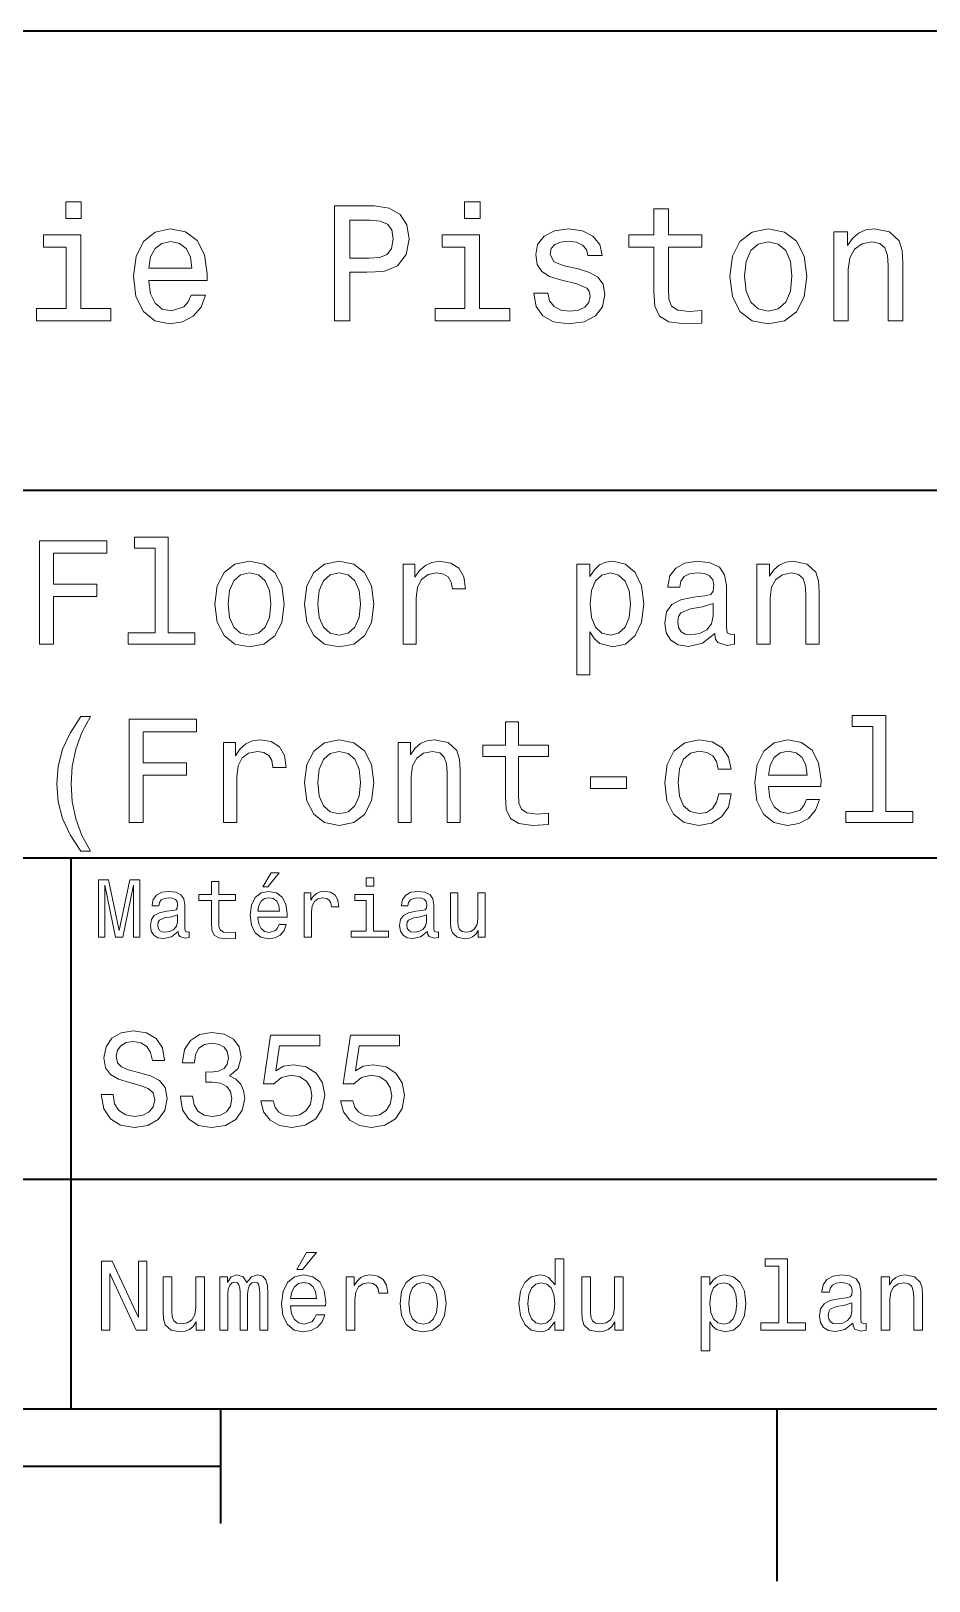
# Model space of a CAD drawing. Extents: x 0 to 297, y 0 to 210.
# Drawn here: x 190.3 to 229.3, y 2.5 to 70 of the extents above; entities that cross this region are included whole.
import ezdxf

# ---------------------------------------------------------------- set-up
doc = ezdxf.new("R2010")
doc.units = 0

msp = doc.modelspace()

# ---------------------------------------------------------------- linework, layer by layer
at = {"color": 7, "lineweight": 35}
for p, q in [((97, 70), (287, 70)), ((162, 50), (287, 50)), ((162, 34), (287, 34)), ((162, 20), (287, 20)), ((10, 10), (287, 10)), ((97, 10), (287, 10)), ((98.5, 7.5), (198.5, 7.5))]:
    msp.add_line(p, q, dxfattribs=at)
at = {"color": 7, "lineweight": 35, "ltscale": 0.35}
msp.add_line((192, 20), (192, 34), dxfattribs=at)
at = {"color": 7, "lineweight": 35, "ltscale": 0.25}
msp.add_line((192, 10), (192, 20), dxfattribs=at)
at = {"color": 7, "lineweight": 35, "ltscale": 0.125}
msp.add_line((198.5, 10), (198.5, 5), dxfattribs=at)
at = {"color": 7, "lineweight": 35, "ltscale": 0.1875}
msp.add_line((222.699997, 10), (222.699997, 2.5), dxfattribs=at)
at = {"color": 7, "lineweight": 13}
for points in [[(192.439484, 62.554031), (191.769455, 62.554031), (191.769455, 61.833572), (192.439484, 61.833572)], [(203.462524, 57.381123), (204.125351, 57.381123), (204.125351, 59.492073), (204.860229, 59.492073), (205.602295, 59.528095), (206.193085, 59.780258), (206.574921, 60.270172), (206.704605, 60.940201), (206.603745, 61.559795), (206.315552, 62.013687), (205.840057, 62.287464), (205.191635, 62.381123), (203.462524, 62.381123)], [(209.788177, 62.554031), (209.118149, 62.554031), (209.118149, 61.833572), (209.788177, 61.833572)], [(217.353027, 60.579971), (217.353027, 58.64193), (217.396255, 58.015129), (217.597992, 57.582851), (218.001434, 57.330688), (218.685883, 57.244236), (219.43515, 57.280258), (219.43515, 57.827808), (218.887604, 57.78458), (218.390488, 57.842216), (218.123917, 58.022331), (218.008652, 58.324928), (217.98703, 58.75), (217.98703, 60.579971), (219.43515, 60.579971), (219.43515, 61.120316), (217.98703, 61.120316), (217.98703, 62.251438), (217.353027, 62.251438), (217.353027, 61.120316), (216.257935, 61.120316), (216.257935, 60.579971)], [(205.01152, 61.76873), (205.443802, 61.725502), (205.760803, 61.588615), (205.94812, 61.336452), (206.01297, 60.940201), (205.940918, 60.522331), (205.746399, 60.270172), (205.414978, 60.140488), (204.96109, 60.104465), (204.125351, 60.104465), (204.125351, 61.76873)], [(192.417862, 57.914265), (192.417862, 61.120316), (190.789627, 61.120316), (190.789627, 60.579971), (191.783859, 60.579971), (191.783859, 57.914265), (190.48703, 57.914265), (190.48703, 57.381123), (193.729111, 57.381123), (193.729111, 57.914265)], [(195.37175, 59.131844), (197.907776, 59.131844), (197.914978, 59.427231), (197.799713, 60.255764), (197.482712, 60.875359), (196.978378, 61.25), (196.30835, 61.386887), (195.65274, 61.242794), (195.148407, 60.839336), (194.824203, 60.183716), (194.708923, 59.319164), (194.817001, 58.432995), (195.141205, 57.78458), (195.638321, 57.381123), (196.286743, 57.244236), (196.848694, 57.337894), (197.309799, 57.582851), (197.648407, 57.971901), (197.842941, 58.490631), (197.216141, 58.490631), (197.086456, 58.20245), (196.899139, 57.986309), (196.365997, 57.8134), (195.955322, 57.892651), (195.645538, 58.14481), (195.443802, 58.555473), (195.37175, 59.110229)], [(195.37175, 59.664986), (195.451004, 60.162102), (195.645538, 60.529537), (195.940918, 60.75288), (196.329971, 60.83213), (196.711807, 60.75288), (197.007202, 60.529537), (197.187317, 60.162102), (197.252167, 59.664986)], [(209.766571, 57.914265), (209.766571, 61.120316), (208.138321, 61.120316), (208.138321, 60.579971), (209.132568, 60.579971), (209.132568, 57.914265), (207.835724, 57.914265), (207.835724, 57.381123), (211.077805, 57.381123), (211.077805, 57.914265)], [(214.060516, 59.636166), (213.44812, 59.780258), (212.994232, 59.945965), (212.842941, 60.28458), (212.886169, 60.522331), (213.03746, 60.695244), (213.282425, 60.803314), (213.635437, 60.846542), (213.97406, 60.803314), (214.240631, 60.67363), (214.413544, 60.479107), (214.485596, 60.219738), (215.105194, 60.219738), (215.105194, 60.23415), (214.997116, 60.70245), (214.701721, 61.069885), (214.240631, 61.30043), (213.635437, 61.386887), (213.023056, 61.30043), (212.57637, 61.062679), (212.29538, 60.709652), (212.208939, 60.262966), (212.273773, 59.830688), (212.475494, 59.528095), (212.806915, 59.311958), (213.289627, 59.16066), (213.995682, 58.987751), (214.427948, 58.807636), (214.543228, 58.663544), (214.586456, 58.447407), (214.521606, 58.180836), (214.348694, 57.979107), (214.067719, 57.849422), (213.693085, 57.806194), (213.296829, 57.849422), (213.008636, 58.000721), (212.814117, 58.245674), (212.734863, 58.584293), (212.122482, 58.584293), (212.223343, 58.007923), (212.518738, 57.590057), (212.98703, 57.337894), (213.635437, 57.244236), (214.312683, 57.337894), (214.809799, 57.590057), (215.112396, 57.993515), (215.220459, 58.519451), (215.141205, 58.973343), (214.917862, 59.283138), (214.55043, 59.484871)], [(220.65274, 59.311958), (220.768005, 58.432995), (221.099426, 57.78458), (221.625366, 57.381123), (222.331421, 57.244236), (223.030258, 57.381123), (223.556198, 57.777374), (223.887604, 58.425793), (224.010086, 59.311958), (223.887604, 60.190922), (223.556198, 60.846542), (223.030258, 61.242794), (222.331421, 61.386887), (221.625366, 61.242794), (221.099426, 60.839336), (220.768005, 60.190922)], [(221.301147, 59.319164), (221.365997, 59.967579), (221.567719, 60.435879), (221.891937, 60.72406), (222.331421, 60.824928), (222.763687, 60.72406), (223.087891, 60.443081), (223.289627, 59.967579), (223.361679, 59.319164), (223.289627, 58.663544), (223.087891, 58.188038), (222.763687, 57.899853), (222.331421, 57.806194), (221.891937, 57.899853), (221.567719, 58.188038), (221.365997, 58.663544)], [(225.177246, 57.381123), (225.811249, 57.381123), (225.811249, 59.614552), (225.876083, 60.12608), (226.085022, 60.500717), (226.409225, 60.731266), (226.841507, 60.817722), (227.187317, 60.745674), (227.403458, 60.551151), (227.511536, 60.226944), (227.547546, 59.794666), (227.547546, 57.381123), (228.181564, 57.381123), (228.181564, 59.924351), (228.15274, 60.435879), (228.023056, 60.86095), (227.597992, 61.25), (226.935165, 61.386887), (226.567719, 61.336452), (226.257935, 61.199566), (225.991364, 60.969017), (225.782425, 60.659222), (225.782425, 61.25), (225.177246, 61.25)], [(195.64769, 47.480549), (195.64769, 43.784584), (194.47406, 43.784584), (194.47406, 43.304756), (197.385452, 43.304756), (197.385452, 43.784584), (196.218292, 43.784584), (196.218292, 47.960377), (194.752884, 47.960377), (194.752884, 47.480549)], [(190.622482, 43.304756), (191.22551, 43.304756), (191.22551, 45.373199), (193.118881, 45.373199), (193.118881, 45.911385), (191.22551, 45.911385), (191.22551, 47.260086), (193.553314, 47.260086), (193.553314, 47.804756), (190.622482, 47.804756)], [(198.247833, 45.042507), (198.351593, 44.251442), (198.649857, 43.66787), (199.123199, 43.304756), (199.758652, 43.181557), (200.387604, 43.304756), (200.860947, 43.661385), (201.159225, 44.244957), (201.269455, 45.042507), (201.159225, 45.833576), (200.860947, 46.423634), (200.387604, 46.780262), (199.758652, 46.909943), (199.123199, 46.780262), (198.649857, 46.417149), (198.351593, 45.833576)], [(202.151291, 45.042507), (202.255035, 44.251442), (202.553314, 43.66787), (203.026657, 43.304756), (203.662109, 43.181557), (204.291061, 43.304756), (204.764404, 43.661385), (205.062683, 44.244957), (205.172913, 45.042507), (205.062683, 45.833576), (204.764404, 46.423634), (204.291061, 46.780262), (203.662109, 46.909943), (203.026657, 46.780262), (202.553314, 46.417149), (202.255035, 45.833576)], [(206.437317, 43.304756), (207.007919, 43.304756), (207.007919, 45.295391), (207.066284, 45.775219), (207.241364, 46.118877), (207.526657, 46.32637), (207.909225, 46.397697), (208.194519, 46.352306), (208.408508, 46.222622), (208.538177, 46.002163), (208.583572, 45.703892), (209.16066, 45.703892), (209.082855, 46.229107), (208.868881, 46.60519), (208.512253, 46.832134), (208.02594, 46.909943), (207.695251, 46.85807), (207.409943, 46.728386), (207.157059, 46.507927), (206.956055, 46.209656), (206.956055, 46.786743), (206.437317, 46.786743)], [(214.568451, 46.248562), (214.568451, 46.786743), (213.997833, 46.786743), (213.997833, 41.956055), (214.568451, 41.956055), (214.568451, 43.836456), (214.769455, 43.5317), (214.996399, 43.330692), (215.567001, 43.181557), (216.111664, 43.304756), (216.539627, 43.674355), (216.818451, 44.257927), (216.922195, 45.048992), (216.818451, 45.833576), (216.539627, 46.417149), (216.111664, 46.780262), (215.567001, 46.909943), (215.255768, 46.87104), (214.989914, 46.747841), (214.76297, 46.540348)], [(220.002167, 43.758648), (220.002167, 43.739193), (220.034576, 43.518734), (220.131836, 43.363113), (220.540344, 43.239914), (220.858063, 43.291786), (220.858063, 43.732712), (220.721893, 43.713257), (220.540344, 43.79755), (220.507919, 44.056919), (220.507919, 45.859512), (220.430115, 46.319885), (220.203171, 46.644093), (219.807632, 46.838619), (219.25, 46.909943), (218.705338, 46.832134), (218.303314, 46.611671), (218.05043, 46.268013), (217.966141, 45.814121), (217.966141, 45.775219), (218.478394, 45.775219), (218.523773, 46.04755), (218.666428, 46.242077), (218.899857, 46.358791), (219.230545, 46.404179), (219.548279, 46.371758), (219.775208, 46.274498), (219.911377, 46.105907), (219.956772, 45.872478), (219.930832, 45.600143), (219.827087, 45.463978), (219.567719, 45.399136), (219.081406, 45.347263), (218.523773, 45.230549), (218.128235, 45.023056), (217.894806, 44.698849), (217.823486, 44.219021), (217.888336, 43.791069), (218.08934, 43.473343), (218.413544, 43.272335), (218.860947, 43.201012), (219.463974, 43.337177)], [(221.837173, 43.304756), (222.407776, 43.304756), (222.407776, 45.314842), (222.466141, 45.775219), (222.654175, 46.112392), (222.945969, 46.319885), (223.335022, 46.397697), (223.646255, 46.332855), (223.840775, 46.157784), (223.938034, 45.865997), (223.970459, 45.476948), (223.970459, 43.304756), (224.541061, 43.304756), (224.541061, 45.593662), (224.515137, 46.054035), (224.398407, 46.4366), (224.015854, 46.786743), (223.419312, 46.909943), (223.088623, 46.864555), (222.809799, 46.741356), (222.569885, 46.533863), (222.381836, 46.255043), (222.381836, 46.786743), (221.837173, 46.786743)], [(198.831406, 45.048992), (198.889771, 45.632565), (199.07132, 46.054035), (199.363113, 46.3134), (199.758652, 46.404179), (200.14769, 46.3134), (200.439484, 46.06052), (200.621033, 45.632565), (200.685883, 45.048992), (200.621033, 44.458935), (200.439484, 44.030979), (200.14769, 43.771614), (199.758652, 43.687321), (199.363113, 43.771614), (199.07132, 44.030979), (198.889771, 44.458935)], [(202.734863, 45.048992), (202.793228, 45.632565), (202.974777, 46.054035), (203.266571, 46.3134), (203.662109, 46.404179), (204.051147, 46.3134), (204.342941, 46.06052), (204.52449, 45.632565), (204.58934, 45.048992), (204.52449, 44.458935), (204.342941, 44.030979), (204.051147, 43.771614), (203.662109, 43.687321), (203.266571, 43.771614), (202.974777, 44.030979), (202.793228, 44.458935)], [(215.469742, 43.693806), (215.087173, 43.778099), (214.80835, 44.037464), (214.633286, 44.458935), (214.574921, 45.048992), (214.633286, 45.632565), (214.80835, 46.054035), (215.087173, 46.306919), (215.469742, 46.397697), (215.819885, 46.306919), (216.098709, 46.04755), (216.273773, 45.626083), (216.338623, 45.048992), (216.273773, 44.46542), (216.098709, 44.037464), (215.819885, 43.778099)], [(219.937317, 44.523777), (219.859512, 44.1866), (219.652023, 43.927235), (219.340775, 43.758648), (218.958221, 43.700291), (218.711823, 43.732712), (218.536743, 43.836456), (218.426514, 44.018013), (218.394089, 44.270893), (218.420029, 44.497841), (218.523773, 44.659943), (218.938766, 44.841499), (219.463974, 44.919308), (219.937317, 45.074928)], [(192.425079, 34.278816), (192.833572, 34.278816), (192.463974, 34.966137), (192.204605, 35.685879), (192.042511, 36.444523), (191.990631, 37.209652), (192.042511, 37.974781), (192.204605, 38.726944), (192.463974, 39.453171), (192.833572, 40.140488), (192.425079, 40.140488), (191.951736, 39.427231), (191.621033, 38.720459), (191.426514, 37.981266), (191.368149, 37.209652), (191.426514, 36.431557), (191.621033, 35.698845), (191.951736, 34.992073)], [(194.52594, 35.530258), (195.128967, 35.530258), (195.128967, 37.598701), (197.022339, 37.598701), (197.022339, 38.136887), (195.128967, 38.136887), (195.128967, 39.485588), (197.456772, 39.485588), (197.456772, 40.030258), (194.52594, 40.030258)], [(210.891937, 38.409222), (210.891937, 36.664986), (210.930832, 36.100864), (211.112396, 35.711815), (211.47551, 35.484871), (212.091492, 35.407059), (212.765854, 35.43948), (212.765854, 35.932274), (212.273056, 35.893372), (211.825653, 35.945244), (211.585739, 36.107349), (211.481995, 36.379681), (211.46254, 36.762245), (211.46254, 38.409222), (212.765854, 38.409222), (212.765854, 38.895531), (211.46254, 38.895531), (211.46254, 39.913544), (210.891937, 39.913544), (210.891937, 38.895531), (209.906342, 38.895531), (209.906342, 38.409222)], [(226.875366, 39.706051), (226.875366, 36.010086), (225.701721, 36.010086), (225.701721, 35.530258), (228.613113, 35.530258), (228.613113, 36.010086), (227.445969, 36.010086), (227.445969, 40.185879), (225.980545, 40.185879), (225.980545, 39.706051)], [(198.630402, 35.530258), (199.201004, 35.530258), (199.201004, 37.520893), (199.259369, 38.000721), (199.434433, 38.344379), (199.719742, 38.551872), (200.10231, 38.623199), (200.387604, 38.577808), (200.601593, 38.448124), (200.731262, 38.227665), (200.776657, 37.929394), (201.353745, 37.929394), (201.27594, 38.454609), (201.061966, 38.830692), (200.705338, 39.057636), (200.219025, 39.135445), (199.888336, 39.083572), (199.603027, 38.953888), (199.350143, 38.733429), (199.149139, 38.435158), (199.149139, 39.012245), (198.630402, 39.012245)], [(202.151291, 37.268009), (202.255035, 36.476944), (202.553314, 35.893372), (203.026657, 35.530258), (203.662109, 35.407059), (204.291061, 35.530258), (204.764404, 35.886887), (205.062683, 36.470459), (205.172913, 37.268009), (205.062683, 38.059078), (204.764404, 38.649136), (204.291061, 39.005764), (203.662109, 39.135445), (203.026657, 39.005764), (202.553314, 38.642651), (202.255035, 38.059078)], [(202.734863, 37.274494), (202.793228, 37.858067), (202.974777, 38.279537), (203.266571, 38.538902), (203.662109, 38.629681), (204.051147, 38.538902), (204.342941, 38.286022), (204.52449, 37.858067), (204.58934, 37.274494), (204.52449, 36.684437), (204.342941, 36.256481), (204.051147, 35.997116), (203.662109, 35.912823), (203.266571, 35.997116), (202.974777, 36.256481), (202.793228, 36.684437)], [(206.223343, 35.530258), (206.793945, 35.530258), (206.793945, 37.540344), (206.85231, 38.000721), (207.040344, 38.337894), (207.332138, 38.545387), (207.721176, 38.623199), (208.032425, 38.558357), (208.226944, 38.383286), (208.324203, 38.091499), (208.356628, 37.70245), (208.356628, 35.530258), (208.927231, 35.530258), (208.927231, 37.819164), (208.901291, 38.279537), (208.784576, 38.662102), (208.402023, 39.012245), (207.805481, 39.135445), (207.474792, 39.090057), (207.195969, 38.966858), (206.956055, 38.759365), (206.768005, 38.480545), (206.768005, 39.012245), (206.223343, 39.012245)], [(220.151291, 37.858067), (220.715424, 37.858067), (220.598709, 38.376801), (220.319885, 38.785301), (219.885452, 39.038185), (219.32132, 39.135445), (218.698853, 39.005764), (218.22551, 38.642651), (217.927231, 38.052593), (217.823486, 37.261528), (217.920746, 36.476944), (218.21254, 35.893372), (218.672913, 35.530258), (219.30188, 35.407059), (219.859512, 35.504322), (220.293945, 35.776657), (220.592224, 36.204609), (220.721893, 36.775215), (220.177231, 36.775215), (220.079971, 36.412102), (219.898407, 36.139767), (219.639053, 35.97118), (219.32132, 35.919308), (218.925797, 36.003601), (218.640488, 36.262966), (218.465424, 36.684437), (218.407059, 37.280979), (218.465424, 37.864552), (218.646973, 38.286022), (218.938766, 38.545387), (219.32132, 38.636166), (219.658508, 38.577808), (219.911377, 38.428673), (220.079971, 38.182274)], [(222.336456, 37.105907), (224.618866, 37.105907), (224.625366, 37.371758), (224.521606, 38.117435), (224.236313, 38.675072), (223.782425, 39.012245), (223.179398, 39.135445), (222.58934, 39.005764), (222.135437, 38.642651), (221.843658, 38.052593), (221.739914, 37.274494), (221.837173, 36.476944), (222.128967, 35.893372), (222.57637, 35.530258), (223.159943, 35.407059), (223.66571, 35.491352), (224.080688, 35.711815), (224.385437, 36.061958), (224.560516, 36.528816), (223.996399, 36.528816), (223.879684, 36.269451), (223.71109, 36.074928), (223.231262, 35.919308), (222.861664, 35.990631), (222.582855, 36.217579), (222.401291, 36.587173), (222.336456, 37.086452)], [(222.336456, 37.585735), (222.407776, 38.033138), (222.582855, 38.363831), (222.848694, 38.564842), (223.198853, 38.636166), (223.542511, 38.564842), (223.80835, 38.363831), (223.970459, 38.033138), (224.028809, 37.585735)], [(214.587891, 37.015129), (216.157059, 37.015129), (216.157059, 37.527378), (214.587891, 37.527378)], [(200.341492, 32.728386), (200.554031, 32.728386), (201.054749, 33.340778), (200.701736, 33.340778)], [(205.161377, 33.117435), (204.82637, 33.117435), (204.82637, 32.757202), (205.161377, 32.757202)], [(193.183716, 30.530979), (193.46109, 30.530979), (193.46109, 32.80043), (193.929398, 30.530979), (194.239197, 30.530979), (194.703888, 32.80043), (194.703888, 30.530979), (194.984863, 30.530979), (194.984863, 33.030979), (194.545395, 33.030979), (194.08429, 30.826368), (193.626801, 33.030979), (193.183716, 33.030979)], [(196.656342, 30.78314), (196.656342, 30.772333), (196.674347, 30.649855), (196.728394, 30.5634), (196.955338, 30.494957), (197.131851, 30.523775), (197.131851, 30.768732), (197.056198, 30.757925), (196.955338, 30.804754), (196.937317, 30.948847), (196.937317, 31.950287), (196.894089, 32.206051), (196.768005, 32.386166), (196.548264, 32.494236), (196.23848, 32.533859), (195.935883, 32.490635), (195.71254, 32.368156), (195.572052, 32.177231), (195.525223, 31.925072), (195.525223, 31.903458), (195.809799, 31.903458), (195.835022, 32.054756), (195.914261, 32.162823), (196.043945, 32.227665), (196.227661, 32.25288), (196.404175, 32.234871), (196.530258, 32.180836), (196.605911, 32.087173), (196.631119, 31.957493), (196.616714, 31.806194), (196.559082, 31.730547), (196.414978, 31.694523), (196.144806, 31.665705), (195.835022, 31.600864), (195.61528, 31.48559), (195.485596, 31.305475), (195.445969, 31.038904), (195.481995, 30.801151), (195.593658, 30.62464), (195.773773, 30.512968), (196.022339, 30.473343), (196.357346, 30.54899)], [(198.100861, 32.130402), (198.100861, 31.161383), (198.122482, 30.847982), (198.223343, 30.631844), (198.425079, 30.505762), (198.767288, 30.462536), (199.141937, 30.480547), (199.141937, 30.754322), (198.868149, 30.732708), (198.619598, 30.761526), (198.486313, 30.851583), (198.42868, 31.002882), (198.417862, 31.215418), (198.417862, 32.130402), (199.141937, 32.130402), (199.141937, 32.400574), (198.417862, 32.400574), (198.417862, 32.966137), (198.100861, 32.966137), (198.100861, 32.400574), (197.553314, 32.400574), (197.553314, 32.130402)], [(200.121765, 31.40634), (201.389771, 31.40634), (201.393372, 31.554033), (201.335739, 31.9683), (201.177231, 32.278099), (200.925079, 32.465416), (200.590057, 32.533859), (200.262253, 32.461815), (200.010086, 32.260086), (199.847977, 31.932276), (199.790344, 31.5), (199.844376, 31.056915), (200.006485, 30.732708), (200.255051, 30.530979), (200.579254, 30.462536), (200.860229, 30.509365), (201.090775, 30.631844), (201.260086, 30.826368), (201.357346, 31.085733), (201.043945, 31.085733), (200.979111, 30.941643), (200.885452, 30.833572), (200.618881, 30.747118), (200.413544, 30.786743), (200.258652, 30.912823), (200.157776, 31.118155), (200.121765, 31.395533)], [(202.131851, 30.530979), (202.448853, 30.530979), (202.448853, 31.636887), (202.481262, 31.903458), (202.578537, 32.094379), (202.73703, 32.209652), (202.94957, 32.249279), (203.108063, 32.224064), (203.226944, 32.152016), (203.298996, 32.029537), (203.324203, 31.863832), (203.644806, 31.863832), (203.601593, 32.155621), (203.482712, 32.364552), (203.284576, 32.490635), (203.014404, 32.533859), (202.830688, 32.505043), (202.672195, 32.432995), (202.531708, 32.310516), (202.420029, 32.144814), (202.420029, 32.465416), (202.131851, 32.465416)], [(205.150574, 30.79755), (205.150574, 32.400574), (204.336456, 32.400574), (204.336456, 32.130402), (204.833572, 32.130402), (204.833572, 30.79755), (204.185165, 30.79755), (204.185165, 30.530979), (205.806198, 30.530979), (205.806198, 30.79755)], [(207.499283, 30.78314), (207.499283, 30.772333), (207.517288, 30.649855), (207.57132, 30.5634), (207.798264, 30.494957), (207.974777, 30.523775), (207.974777, 30.768732), (207.899139, 30.757925), (207.798264, 30.804754), (207.780258, 30.948847), (207.780258, 31.950287), (207.73703, 32.206051), (207.610947, 32.386166), (207.391205, 32.494236), (207.081406, 32.533859), (206.778824, 32.490635), (206.555481, 32.368156), (206.414978, 32.177231), (206.368149, 31.925072), (206.368149, 31.903458), (206.65274, 31.903458), (206.677948, 32.054756), (206.757202, 32.162823), (206.886887, 32.227665), (207.070602, 32.25288), (207.247116, 32.234871), (207.373199, 32.180836), (207.448853, 32.087173), (207.47406, 31.957493), (207.459656, 31.806194), (207.402023, 31.730547), (207.257919, 31.694523), (206.987747, 31.665705), (206.677948, 31.600864), (206.458206, 31.48559), (206.328537, 31.305475), (206.28891, 31.038904), (206.324921, 30.801151), (206.4366, 30.62464), (206.616714, 30.512968), (206.86528, 30.473343), (207.200287, 30.54899)], [(210.010086, 32.465416), (209.693085, 32.465416), (209.693085, 31.348703), (209.657059, 31.089336), (209.552597, 30.902016), (209.390488, 30.786743), (209.177948, 30.750719), (209.008636, 30.779539), (208.900574, 30.865993), (208.83934, 31.013687), (208.824921, 31.222622), (208.824921, 32.465416), (208.507919, 32.465416), (208.507919, 31.193804), (208.518738, 30.93804), (208.587173, 30.725504), (208.796112, 30.530979), (209.131119, 30.462536), (209.311234, 30.487751), (209.466141, 30.552593), (209.599426, 30.664265), (209.707489, 30.826368), (209.707489, 30.530979), (210.010086, 30.530979)], [(200.121765, 31.672911), (200.161377, 31.921469), (200.258652, 32.105186), (200.406342, 32.216858), (200.600861, 32.256485), (200.791794, 32.216858), (200.939484, 32.105186), (201.029541, 31.921469), (201.061966, 31.672911)], [(196.620316, 31.208212), (196.577087, 31.020893), (196.461823, 30.876801), (196.28891, 30.78314), (196.07637, 30.750719), (195.939484, 30.768732), (195.842224, 30.826368), (195.780975, 30.927233), (195.76297, 31.067722), (195.777374, 31.193804), (195.835022, 31.283861), (196.065567, 31.384726), (196.357346, 31.427954), (196.620316, 31.514408)], [(207.463257, 31.208212), (207.420029, 31.020893), (207.304749, 30.876801), (207.131851, 30.78314), (206.919312, 30.750719), (206.782425, 30.768732), (206.68515, 30.826368), (206.623917, 30.927233), (206.605911, 31.067722), (206.620316, 31.193804), (206.677948, 31.283861), (206.908508, 31.384726), (207.200287, 31.427954), (207.463257, 31.514408)], [(193.824203, 23.680117), (193.299713, 23.680117), (193.414978, 23.069164), (193.703171, 22.619596), (194.146973, 22.348703), (194.746399, 22.250721), (195.340057, 22.342941), (195.783859, 22.596542), (196.066284, 22.994238), (196.170029, 23.518732), (196.083572, 23.991356), (195.841492, 24.296831), (195.44957, 24.49856), (194.925079, 24.648417), (194.47551, 24.757925), (194.181549, 24.884727), (194.014404, 25.069164), (193.96254, 25.357349), (194.014404, 25.616714), (194.164261, 25.812681), (194.394806, 25.945246), (194.711823, 25.991356), (195.034576, 25.933718), (195.288177, 25.778099), (195.455338, 25.518732), (195.536026, 25.167149), (196.060516, 25.167149), (196.060516, 25.178675), (195.968292, 25.720463), (195.697403, 26.12392), (195.270889, 26.377522), (194.694519, 26.463978), (194.175797, 26.377522), (193.772339, 26.135448), (193.51297, 25.760807), (193.420746, 25.276657), (193.495682, 24.844381), (193.714691, 24.550434), (194.060516, 24.354467), (194.533142, 24.204613), (195, 24.072046), (195.351578, 23.945246), (195.564835, 23.760807), (195.639771, 23.461096), (195.570602, 23.155621), (195.391937, 22.925074), (195.121033, 22.780981), (194.769455, 22.734871), (194.377518, 22.798271), (194.077805, 22.98271), (193.887604, 23.282421)], [(196.752167, 23.616716), (196.752167, 23.57637), (196.844376, 23.023056), (197.11528, 22.60807), (197.541794, 22.342941), (198.106628, 22.244957), (198.706055, 22.342941), (199.155624, 22.596542), (199.443802, 23), (199.547546, 23.518732), (199.501434, 23.858791), (199.374634, 24.135448), (199.167145, 24.348703), (198.890488, 24.504324), (199.265137, 24.815563), (199.39769, 25.311239), (199.311234, 25.760807), (199.0634, 26.100864), (198.659943, 26.314121), (198.106628, 26.38905), (197.587891, 26.296831), (197.190201, 26.043228), (196.930832, 25.639771), (196.844376, 25.103746), (196.844376, 25.063402), (197.357346, 25.063402), (197.403458, 25.432278), (197.553314, 25.697407), (197.795395, 25.858791), (198.135452, 25.916428), (198.435165, 25.870317), (198.654175, 25.749281), (198.786743, 25.553314), (198.838623, 25.288185), (198.786743, 25.005764), (198.648422, 24.815563), (198.406342, 24.700289), (198.077805, 24.665707), (197.853027, 24.671471), (197.853027, 24.216139), (198.135452, 24.227667), (198.498566, 24.175793), (198.769455, 24.037464), (198.930832, 23.812681), (198.98848, 23.518732), (198.925079, 23.184439), (198.757919, 22.9366), (198.492798, 22.780981), (198.141205, 22.729107), (197.778091, 22.786745), (197.51297, 22.959656), (197.345825, 23.236313), (197.282425, 23.616716)], [(200.244965, 23.40346), (200.371765, 22.930836), (200.654175, 22.56196), (201.069168, 22.331413), (201.599426, 22.244957), (202.181549, 22.348703), (202.636887, 22.631124), (202.925079, 23.080692), (203.034576, 23.657061), (202.9366, 24.193085), (202.659943, 24.613834), (202.227661, 24.884727), (201.668594, 24.98271), (201.236313, 24.913546), (200.902023, 24.723343), (201.0634, 25.801153), (202.815567, 25.801153), (202.815567, 26.273777), (200.677231, 26.273777), (200.360229, 24.152739), (200.82132, 24.152739), (201.155624, 24.423632), (201.582138, 24.521614), (201.951004, 24.458214), (202.233429, 24.273777), (202.412109, 23.991356), (202.47551, 23.628242), (202.412109, 23.265131), (202.227661, 22.98271), (201.945251, 22.804035), (201.582138, 22.740635), (201.276657, 22.780981), (201.040344, 22.913546), (200.867432, 23.121038), (200.780975, 23.40346)], [(203.714691, 23.40346), (203.841492, 22.930836), (204.123917, 22.56196), (204.53891, 22.331413), (205.069168, 22.244957), (205.651291, 22.348703), (206.106628, 22.631124), (206.394806, 23.080692), (206.504318, 23.657061), (206.406342, 24.193085), (206.129684, 24.613834), (205.697403, 24.884727), (205.138336, 24.98271), (204.706055, 24.913546), (204.371765, 24.723343), (204.533142, 25.801153), (206.285309, 25.801153), (206.285309, 26.273777), (204.146973, 26.273777), (203.829971, 24.152739), (204.291061, 24.152739), (204.625366, 24.423632), (205.05188, 24.521614), (205.420746, 24.458214), (205.703171, 24.273777), (205.881851, 23.991356), (205.945251, 23.628242), (205.881851, 23.265131), (205.697403, 22.98271), (205.414978, 22.804035), (205.05188, 22.740635), (204.746399, 22.780981), (204.510086, 22.913546), (204.337173, 23.121038), (204.250717, 23.40346)], [(193.315567, 13.428675), (193.674347, 13.428675), (193.674347, 15.888329), (194.824203, 13.428675), (195.286743, 13.428675), (195.286743, 16.428675), (194.92363, 16.428675), (194.92363, 13.969021), (193.786743, 16.428675), (193.315567, 16.428675)], [(201.809799, 16.065563), (202.06485, 16.065563), (202.66571, 16.800432), (202.242081, 16.800432)], [(213.048996, 13.787464), (213.048996, 13.428675), (213.429398, 13.428675), (213.429398, 16.532421), (213.053314, 16.532421), (213.053314, 15.395534), (212.763687, 15.724064), (212.586456, 15.801874), (212.383286, 15.832133), (212.015854, 15.745678), (211.730545, 15.503603), (211.544662, 15.114553), (211.479828, 14.591499), (211.544662, 14.068444), (211.730545, 13.675073), (212.015854, 13.428675), (212.383286, 13.346542), (212.586456, 13.376801), (212.768005, 13.454611)], [(222.788193, 16.212536), (222.788193, 13.748559), (222.005768, 13.748559), (222.005768, 13.428675), (223.946686, 13.428675), (223.946686, 13.748559), (223.168594, 13.748559), (223.168594, 16.532421), (222.19165, 16.532421), (222.19165, 16.212536)], [(197.798279, 15.75), (197.417862, 15.75), (197.417862, 14.409943), (197.374634, 14.098703), (197.249283, 13.873919), (197.054749, 13.735591), (196.799713, 13.692364), (196.596542, 13.726946), (196.466858, 13.830692), (196.393372, 14.007925), (196.376083, 14.258646), (196.376083, 15.75), (195.995682, 15.75), (195.995682, 14.224064), (196.008652, 13.917148), (196.090775, 13.662104), (196.341492, 13.428675), (196.743515, 13.346542), (196.959656, 13.376801), (197.145538, 13.454611), (197.305481, 13.588617), (197.435165, 13.783141), (197.435165, 13.428675), (197.798279, 13.428675)], [(198.459656, 13.428675), (198.809799, 13.428675), (198.809799, 14.980548), (198.831406, 15.213978), (198.896255, 15.382565), (198.995682, 15.481989), (199.125366, 15.520894), (199.229111, 15.486312), (199.298279, 15.399857), (199.332855, 15.252882), (199.345825, 15.058358), (199.345825, 13.428675), (199.674347, 13.428675), (199.674347, 14.980548), (199.695969, 15.209655), (199.760803, 15.378242), (199.864548, 15.481989), (199.994232, 15.520894), (200.097977, 15.486312), (200.167145, 15.399857), (200.210373, 15.058358), (200.210373, 13.428675), (200.560516, 13.428675), (200.560516, 15.032421), (200.53891, 15.365274), (200.469742, 15.620317), (200.331406, 15.775937), (200.106628, 15.832133), (199.842941, 15.745678), (199.639771, 15.494957), (199.479828, 15.741355), (199.211823, 15.832133), (198.965424, 15.745678), (198.796829, 15.503603), (198.796829, 15.75), (198.459656, 15.75)], [(201.546112, 14.479107), (203.067719, 14.479107), (203.072052, 14.656341), (203.002884, 15.153459), (202.812683, 15.525217), (202.510086, 15.75), (202.108063, 15.832133), (201.714691, 15.745678), (201.412109, 15.503603), (201.217575, 15.110231), (201.148422, 14.591499), (201.213257, 14.059798), (201.407776, 13.67075), (201.706055, 13.428675), (202.095108, 13.346542), (202.432281, 13.402739), (202.708939, 13.549712), (202.912109, 13.783141), (203.028824, 14.09438), (202.65274, 14.09438), (202.574936, 13.92147), (202.46254, 13.791787), (202.142654, 13.688041), (201.896255, 13.735591), (201.710373, 13.886888), (201.58934, 14.133286), (201.546112, 14.466139)], [(203.958221, 13.428675), (204.338623, 13.428675), (204.338623, 14.755764), (204.377518, 15.075649), (204.494232, 15.304755), (204.684433, 15.443084), (204.939484, 15.490635), (205.129684, 15.460375), (205.272339, 15.373919), (205.358795, 15.226946), (205.389053, 15.028098), (205.773773, 15.028098), (205.721909, 15.378242), (205.579254, 15.628963), (205.341492, 15.78026), (205.017288, 15.832133), (204.796829, 15.797551), (204.606628, 15.711096), (204.438034, 15.564121), (204.304031, 15.365274), (204.304031, 15.75), (203.958221, 15.75)], [(206.305481, 14.587176), (206.374634, 14.059798), (206.573486, 13.67075), (206.889053, 13.428675), (207.312683, 13.346542), (207.731995, 13.428675), (208.047546, 13.666427), (208.246399, 14.055476), (208.319885, 14.587176), (208.246399, 15.114553), (208.047546, 15.507925), (207.731995, 15.745678), (207.312683, 15.832133), (206.889053, 15.745678), (206.573486, 15.503603), (206.374634, 15.114553)], [(216.014404, 15.75), (215.634003, 15.75), (215.634003, 14.409943), (215.590775, 14.098703), (215.465424, 13.873919), (215.270889, 13.735591), (215.015854, 13.692364), (214.812683, 13.726946), (214.682999, 13.830692), (214.609512, 14.007925), (214.592224, 14.258646), (214.592224, 15.75), (214.211823, 15.75), (214.211823, 14.224064), (214.224792, 13.917148), (214.306915, 13.662104), (214.557632, 13.428675), (214.959656, 13.346542), (215.175797, 13.376801), (215.361679, 13.454611), (215.521622, 13.588617), (215.651306, 13.783141), (215.651306, 13.428675), (216.014404, 13.428675)], [(219.788193, 15.391211), (219.788193, 15.75), (219.407776, 15.75), (219.407776, 12.529539), (219.788193, 12.529539), (219.788193, 13.783141), (219.922195, 13.579971), (220.073486, 13.445966), (220.453888, 13.346542), (220.817001, 13.428675), (221.10231, 13.675073), (221.288193, 14.064121), (221.357346, 14.591499), (221.288193, 15.114553), (221.10231, 15.503603), (220.817001, 15.745678), (220.453888, 15.832133), (220.246399, 15.806196), (220.069168, 15.724064), (219.917877, 15.585735)], [(226.01297, 13.731268), (226.01297, 13.7183), (226.034592, 13.571326), (226.099426, 13.46758), (226.371765, 13.385448), (226.583588, 13.42003), (226.583588, 13.713977), (226.492798, 13.701009), (226.371765, 13.757205), (226.350159, 13.930116), (226.350159, 15.131845), (226.298279, 15.438761), (226.146973, 15.6549), (225.883286, 15.784582), (225.511536, 15.832133), (225.148422, 15.78026), (224.880402, 15.633286), (224.711823, 15.404179), (224.655624, 15.101585), (224.655624, 15.075649), (224.997131, 15.075649), (225.027374, 15.257205), (225.122482, 15.386889), (225.278107, 15.464698), (225.498566, 15.494957), (225.710388, 15.473343), (225.861679, 15.408502), (225.952454, 15.29611), (225.982712, 15.140491), (225.965424, 14.958934), (225.896255, 14.868156), (225.723343, 14.824928), (225.399139, 14.790346), (225.027374, 14.712537), (224.763687, 14.574208), (224.608078, 14.358069), (224.560516, 14.038185), (224.60376, 13.752882), (224.737762, 13.541066), (224.953888, 13.407061), (225.252167, 13.35951), (225.654175, 13.450289)], [(227.236313, 13.428675), (227.616714, 13.428675), (227.616714, 14.768732), (227.655624, 15.075649), (227.780975, 15.300432), (227.97551, 15.438761), (228.234879, 15.490635), (228.442368, 15.447407), (228.572052, 15.330692), (228.636887, 15.136168), (228.658508, 14.876801), (228.658508, 13.428675), (229.03891, 13.428675), (229.03891, 14.954612), (229.021622, 15.261528), (228.943817, 15.516571), (228.688766, 15.75), (228.291077, 15.832133), (228.070618, 15.801874), (227.884735, 15.719741), (227.724792, 15.581412), (227.599426, 15.395534), (227.599426, 15.75), (227.236313, 15.75)], [(201.546112, 14.798992), (201.593658, 15.097262), (201.710373, 15.317724), (201.887604, 15.45173), (202.121033, 15.49928), (202.350143, 15.45173), (202.527374, 15.317724), (202.635452, 15.097262), (202.674347, 14.798992)], [(206.694519, 14.591499), (206.733429, 14.980548), (206.854462, 15.261528), (207.048996, 15.434439), (207.312683, 15.494957), (207.572052, 15.434439), (207.766571, 15.26585), (207.887604, 14.980548), (207.930832, 14.591499), (207.887604, 14.198127), (207.766571, 13.912825), (207.572052, 13.739914), (207.312683, 13.683718), (207.048996, 13.739914), (206.854462, 13.912825), (206.733429, 14.198127)], [(212.44812, 15.490635), (212.698853, 15.430116), (212.889053, 15.261528), (213.001434, 14.980548), (213.044678, 14.591499), (213.001434, 14.198127), (212.889053, 13.917148), (212.698853, 13.744237), (212.44812, 13.688041), (212.210373, 13.744237), (212.028824, 13.917148), (211.907776, 14.20245), (211.868881, 14.591499), (211.907776, 14.976225), (212.028824, 15.257205), (212.210373, 15.430116)], [(220.389053, 13.688041), (220.134003, 13.744237), (219.948135, 13.917148), (219.831421, 14.198127), (219.792511, 14.591499), (219.831421, 14.980548), (219.948135, 15.261528), (220.134003, 15.430116), (220.389053, 15.490635), (220.622482, 15.430116), (220.808365, 15.257205), (220.925079, 14.976225), (220.968307, 14.591499), (220.925079, 14.20245), (220.808365, 13.917148), (220.622482, 13.744237)], [(225.969742, 14.241355), (225.917877, 14.016571), (225.779541, 13.84366), (225.572052, 13.731268), (225.317017, 13.692364), (225.15274, 13.713977), (225.036026, 13.783141), (224.96254, 13.904179), (224.940933, 14.072767), (224.958221, 14.224064), (225.027374, 14.332133), (225.304047, 14.453171), (225.654175, 14.505044), (225.969742, 14.60879)]]:
    msp.add_lwpolyline(points, close=True, dxfattribs=at)

doc.saveas('drawing.dxf')
